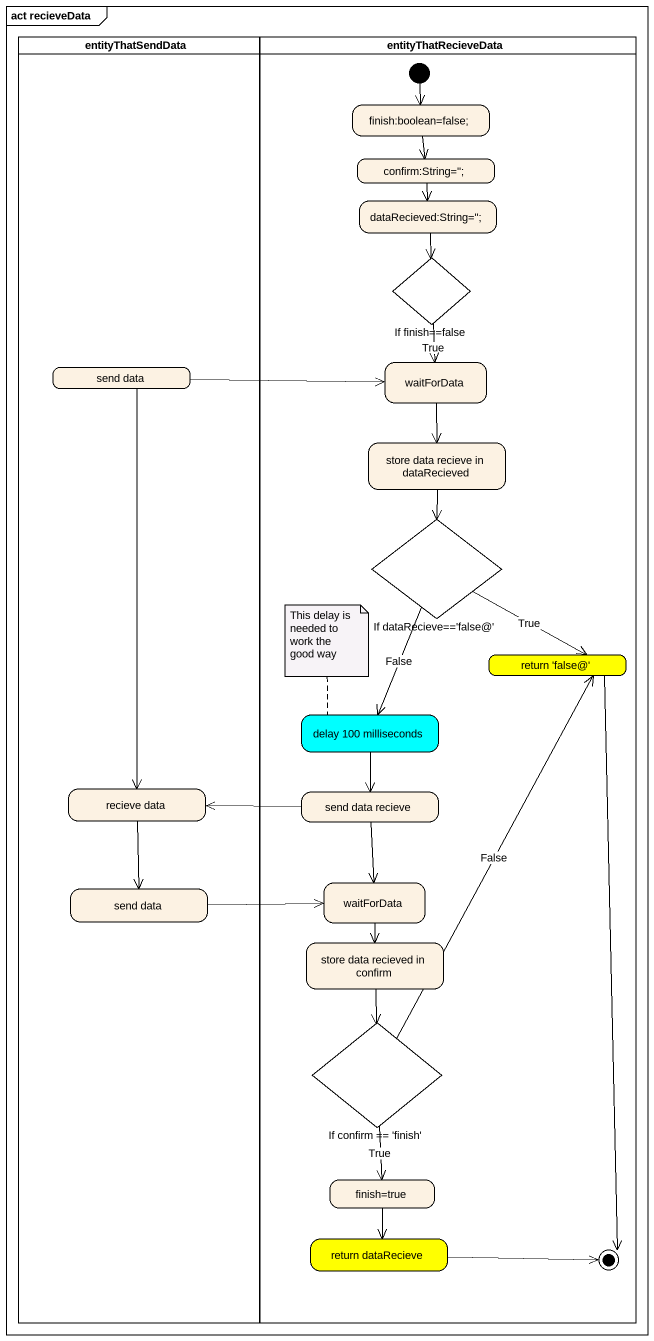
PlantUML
@startuml
mainframe act recieveData
hide empty description
state entityThatSendData <<partition>> {
  state "send data" as send_data
  state "recieve data" as recieve_data
  state "send data" as send_data_2
}
state entityThatRecieveData <<partition>> {
  state "finish:boolean=false;" as finish_boolean_false
  state "confirm:String='';" as confirm_String
  state "dataRecieved:String='';" as dataRecieved_String
  state "If finish==false" as If_finish_false <<choice>>
  state waitForData
  state "store data recieve in dataRecieved" as store_data_recieve_in
  state "If dataRecieve=='false@'" as If_dataRecieve_false <<choice>>
  state "return 'false@'" as return_false #FFFF00
  state "delay 100 milliseconds" as delay_100_milliseconds #00FFFF
  state "send data recieve" as send_data_recieve
  state "waitForData" as waitForData_2
  state "store data recieved in confirm" as store_data_recieved_in
  state "If confirm == 'finish'" as If_confirm_finish <<choice>>
  state "finish=true" as finish_true
  state "return dataRecieve" as return_dataRecieve #FFFF00
  [*] --> finish_boolean_false
  return_false --> [*]
  return_dataRecieve -right-> [*]
}
finish_boolean_false --> confirm_String
confirm_String --> dataRecieved_String
dataRecieved_String --> If_finish_false
If_finish_false --> waitForData : True
send_data -right-> waitForData
send_data --> recieve_data
waitForData --> store_data_recieve_in
store_data_recieve_in --> If_dataRecieve_false
If_dataRecieve_false --> return_false : True
If_dataRecieve_false --> delay_100_milliseconds : False
delay_100_milliseconds --> send_data_recieve
recieve_data --> send_data_2
send_data_recieve -left-> recieve_data
send_data_recieve --> waitForData_2
send_data_2 -right-> waitForData_2
waitForData_2 --> store_data_recieved_in
store_data_recieved_in --> If_confirm_finish
If_confirm_finish -up-> return_false : False
If_confirm_finish --> finish_true : True
finish_true --> return_dataRecieve
note top of delay_100_milliseconds : This delay is needed to work the good way
@enduml
